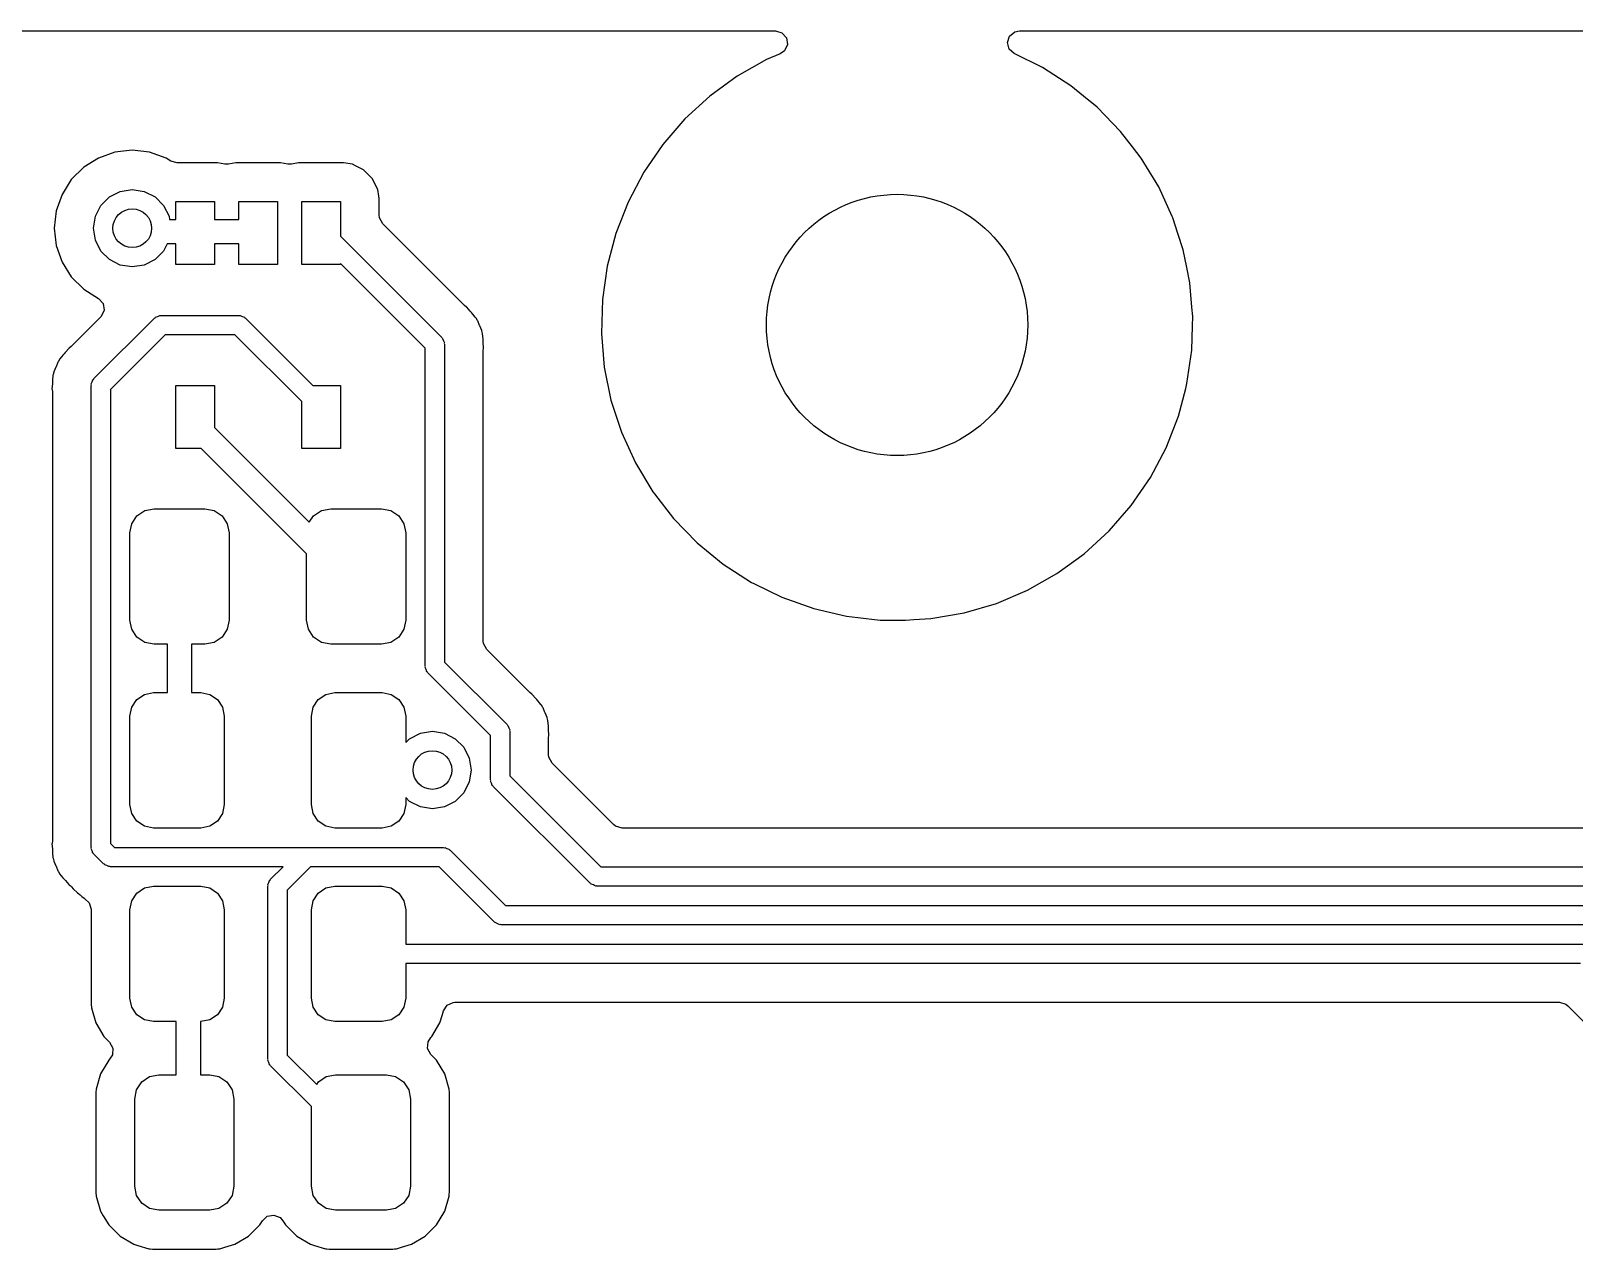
# Model space of a CAD drawing. Extents: x 0.71 to 7.56, y -5.16 to -0.79.
# Drawn here: x 1.852 to 2.48, y -2.877 to -2.38 of the extents above; entities that cross this region are included whole.
import ezdxf

# ---------------------------------------------------------------- set-up
doc = ezdxf.new("R2010")
doc.units = 0
doc.header["$MEASUREMENT"] = 0
doc.layers.add('BLACK', color=7, linetype='CONTINUOUS')

msp = doc.modelspace()

# ---------------------------------------------------------------- linework, layer by layer
at = {"layer": 'BLACK', "linetype": 'CONTINUOUS'}
for p, q in [((1.84386, -2.38033), (2.15527, -2.38033)), ((2.15527, -2.38033), (2.15791, -2.38111)), ((2.15791, -2.38111), (2.15971, -2.38319)), ((2.15971, -2.38319), (2.1601, -2.38591)), ((2.24965, -2.38508), (2.2505, -2.38246)), ((2.2505, -2.38246), (2.25263, -2.38072)), ((2.25263, -2.38072), (2.25453, -2.38033)), ((2.25453, -2.38033), (3.45448, -2.38033)), ((2.15717, -2.38971), (2.15165, -2.39205)), ((2.15896, -2.38841), (2.15717, -2.38971)), ((2.1601, -2.38591), (2.15896, -2.38841)), ((2.25035, -2.38774), (2.24965, -2.38508)), ((2.25237, -2.3896), (2.25035, -2.38774)), ((2.26388, -2.39525), (2.25237, -2.3896)), ((2.15165, -2.39205), (2.13969, -2.3988)), ((2.15165, -2.39205), (2.15165, -2.39205)), ((2.27543, -2.40268), (2.26388, -2.39525)), ((2.13969, -2.3988), (2.12858, -2.40687)), ((2.13969, -2.3988), (2.13969, -2.3988)), ((2.28056, -2.40687), (2.27543, -2.40268)), ((2.27543, -2.40268), (2.27543, -2.40268)), ((2.27543, -2.40268), (2.27543, -2.40268)), ((2.27543, -2.40268), (2.27543, -2.40268)), ((2.12858, -2.40687), (2.11846, -2.41616)), ((2.12858, -2.40687), (2.12858, -2.40687)), ((2.28607, -2.41137), (2.28056, -2.40687)), ((2.11846, -2.41616), (2.10946, -2.42654)), ((2.29564, -2.42122), (2.28607, -2.41137)), ((2.3005, -2.42753), (2.29564, -2.42122)), ((2.29564, -2.42122), (2.29564, -2.42122)), ((2.10946, -2.42654), (2.10171, -2.43788)), ((2.30402, -2.4321), (2.3005, -2.42753)), ((1.87994, -2.43208), (1.87393, -2.43586)), ((1.88664, -2.42973), (1.87994, -2.43208)), ((1.8937, -2.42894), (1.88664, -2.42973)), ((1.88664, -2.42973), (1.88664, -2.42973)), ((1.90076, -2.42973), (1.8937, -2.42894)), ((1.8937, -2.42894), (1.8937, -2.42894)), ((1.90746, -2.43208), (1.90076, -2.42973)), ((1.90076, -2.42973), (1.90076, -2.42973)), ((1.90942, -2.43331), (1.90746, -2.43208)), ((1.91202, -2.43406), (1.90942, -2.43331)), ((1.92841, -2.43406), (1.91202, -2.43406)), ((1.93132, -2.43452), (1.92841, -2.43406)), ((1.93285, -2.43452), (1.93132, -2.43452)), ((1.93577, -2.43406), (1.93285, -2.43452)), ((1.954, -2.43406), (1.93577, -2.43406)), ((1.95691, -2.43452), (1.954, -2.43406)), ((1.95844, -2.43452), (1.95691, -2.43452)), ((1.96136, -2.43406), (1.95844, -2.43452)), ((1.97959, -2.43406), (1.96136, -2.43406)), ((1.98328, -2.43464), (1.97959, -2.43406)), ((1.98443, -2.43523), (1.98328, -2.43464)), ((2.31112, -2.44386), (2.30402, -2.4321)), ((2.30402, -2.4321), (2.30402, -2.4321)), ((2.30402, -2.4321), (2.30402, -2.4321)), ((1.8689, -2.44088), (1.86513, -2.44689)), ((1.87393, -2.43586), (1.8689, -2.44088)), ((1.98773, -2.43691), (1.98443, -2.43523)), ((1.99126, -2.44044), (1.98773, -2.43691)), ((1.98773, -2.43691), (1.98773, -2.43691)), ((1.98773, -2.43691), (1.98773, -2.43691)), ((1.99353, -2.44489), (1.99126, -2.44044)), ((1.99126, -2.44044), (1.99126, -2.44044)), ((1.99126, -2.44044), (1.99126, -2.44044)), ((2.10171, -2.43788), (2.0953, -2.45003)), ((2.10171, -2.43788), (2.10171, -2.43788)), ((1.86513, -2.44689), (1.86278, -2.4536)), ((1.88444, -2.44791), (1.88883, -2.44568)), ((1.88883, -2.44568), (1.8937, -2.44491)), ((1.8937, -2.44491), (1.89857, -2.44568)), ((1.89857, -2.44568), (1.90296, -2.44791)), ((1.99396, -2.44761), (1.99353, -2.44489)), ((1.99411, -2.44859), (1.99396, -2.44761)), ((2.31663, -2.45592), (2.31112, -2.44386)), ((2.31112, -2.44386), (2.31112, -2.44386)), ((1.86278, -2.4536), (1.86199, -2.46065)), ((1.86278, -2.4536), (1.86278, -2.4536)), ((1.87872, -2.45579), (1.88096, -2.4514)), ((1.88096, -2.4514), (1.88444, -2.44791)), ((1.90296, -2.44791), (1.90644, -2.4514)), ((1.90644, -2.4514), (1.90868, -2.45579)), ((1.91142, -2.4571), (1.91142, -2.44983)), ((1.91142, -2.44983), (1.92717, -2.44983)), ((1.92717, -2.44983), (1.92717, -2.4571)), ((1.93701, -2.4571), (1.93701, -2.44983)), ((1.93701, -2.44983), (1.95276, -2.44983)), ((1.95276, -2.44983), (1.95276, -2.47542)), ((1.9626, -2.47542), (1.9626, -2.44983)), ((1.9626, -2.44983), (1.97835, -2.44983)), ((1.97835, -2.44983), (1.97835, -2.46392)), ((1.99411, -2.45537), (1.99411, -2.44859)), ((2.0953, -2.45003), (2.09032, -2.46283)), ((2.0953, -2.45003), (2.0953, -2.45003)), ((1.87795, -2.46065), (1.87872, -2.45579)), ((1.90868, -2.45579), (1.90889, -2.4571)), ((1.90889, -2.4571), (1.91142, -2.4571)), ((1.92717, -2.4571), (1.92913, -2.4571)), ((1.92913, -2.4571), (1.93701, -2.4571)), ((1.99423, -2.4564), (1.99411, -2.45537)), ((1.99554, -2.45882), (1.99423, -2.4564)), ((2.0288, -2.49207), (1.99554, -2.45882)), ((2.31682, -2.45636), (2.31663, -2.45592)), ((2.31893, -2.46283), (2.31682, -2.45636)), ((1.86199, -2.46065), (1.86199, -2.46065)), ((1.86199, -2.46065), (1.86278, -2.46771)), ((1.87872, -2.46552), (1.87795, -2.46065)), ((1.88096, -2.46991), (1.87872, -2.46552)), ((1.97835, -2.46392), (2.01952, -2.50509)), ((2.09032, -2.46283), (2.08683, -2.47611)), ((2.32107, -2.46942), (2.31893, -2.46283)), ((1.86278, -2.46771), (1.86278, -2.46771)), ((1.86278, -2.46771), (1.86513, -2.47441)), ((1.88444, -2.47339), (1.88096, -2.46991)), ((1.90644, -2.46991), (1.90296, -2.47339)), ((1.90795, -2.46694), (1.90644, -2.46991)), ((1.91142, -2.46694), (1.90795, -2.46694)), ((1.91142, -2.47542), (1.91142, -2.46694)), ((1.92913, -2.46694), (1.92717, -2.46694)), ((1.92717, -2.46694), (1.92717, -2.47542)), ((1.93701, -2.46694), (1.92913, -2.46694)), ((1.93701, -2.47542), (1.93701, -2.46694)), ((2.32253, -2.47663), (2.32107, -2.46942)), ((2.32107, -2.46942), (2.32107, -2.46942)), ((1.86513, -2.47441), (1.8689, -2.48043)), ((1.88883, -2.47563), (1.88444, -2.47339)), ((1.8937, -2.4764), (1.88883, -2.47563)), ((1.89857, -2.47563), (1.8937, -2.4764)), ((1.90296, -2.47339), (1.89857, -2.47563)), ((1.92717, -2.47542), (1.91142, -2.47542)), ((1.95276, -2.47542), (1.93701, -2.47542)), ((1.97835, -2.47542), (1.9626, -2.47542)), ((2.0128, -2.5095), (1.97835, -2.47506)), ((1.97835, -2.47506), (1.97835, -2.47542)), ((2.08683, -2.47611), (2.08487, -2.48971)), ((2.32379, -2.48288), (2.32253, -2.47663)), ((1.8689, -2.48043), (1.87393, -2.48545)), ((2.32464, -2.49273), (2.32379, -2.48288)), ((1.87393, -2.48545), (1.87998, -2.48925)), ((1.87998, -2.48925), (1.8818, -2.49131)), ((1.8818, -2.49131), (1.88222, -2.49403)), ((2.08487, -2.48971), (2.08448, -2.50343)), ((2.08487, -2.48971), (2.08487, -2.48971)), ((1.88083, -2.49684), (1.86884, -2.50883)), ((1.87812, -2.52185), (1.90273, -2.49724)), ((1.8811, -2.49654), (1.88083, -2.49684)), ((1.88222, -2.49403), (1.8811, -2.49654)), ((1.90273, -2.49724), (1.90301, -2.4971)), ((1.90301, -2.4971), (1.9032, -2.49684)), ((1.9032, -2.49684), (1.90407, -2.49655)), ((1.90407, -2.49655), (1.9049, -2.49614)), ((1.9049, -2.49614), (1.90521, -2.49618)), ((1.90521, -2.49618), (1.90551, -2.49609)), ((1.90551, -2.49609), (1.93701, -2.49609)), ((1.93701, -2.49609), (1.93731, -2.49618)), ((1.93731, -2.49618), (1.93762, -2.49614)), ((1.93762, -2.49614), (1.93845, -2.49655)), ((1.93845, -2.49655), (1.93932, -2.49684)), ((1.93932, -2.49684), (1.93951, -2.4971)), ((1.93951, -2.4971), (1.93979, -2.49724)), ((1.93979, -2.49724), (1.96718, -2.52463)), ((2.02961, -2.49273), (2.0288, -2.49207)), ((2.02977, -2.49283), (2.02961, -2.49273)), ((2.03111, -2.49437), (2.02977, -2.49283)), ((2.02977, -2.49283), (2.02977, -2.49283)), ((2.03122, -2.4945), (2.03111, -2.49437)), ((2.03166, -2.49494), (2.03122, -2.4945)), ((2.03203, -2.49543), (2.03166, -2.49494)), ((2.03166, -2.49494), (2.03166, -2.49494)), ((2.03166, -2.49494), (2.03166, -2.49494)), ((2.03214, -2.49557), (2.03203, -2.49543)), ((2.03318, -2.49677), (2.03214, -2.49557)), ((2.03348, -2.49711), (2.03318, -2.49677)), ((2.03356, -2.49728), (2.03348, -2.49711)), ((2.03409, -2.49818), (2.03356, -2.49728)), ((2.32497, -2.49656), (2.32464, -2.49273)), ((2.32486, -2.50033), (2.32497, -2.49657)), ((2.32497, -2.49657), (2.32497, -2.49656)), ((1.90714, -2.50396), (1.88484, -2.52626)), ((1.93538, -2.50396), (1.90714, -2.50396)), ((1.9626, -2.53118), (1.93538, -2.50396)), ((2.0342, -2.49833), (2.03409, -2.49818)), ((2.03492, -2.50025), (2.0342, -2.49833)), ((2.03498, -2.50041), (2.03492, -2.50025)), ((2.03583, -2.50227), (2.03498, -2.50041)), ((2.03586, -2.50245), (2.03583, -2.50227)), ((2.03612, -2.50346), (2.03586, -2.50245)), ((2.03618, -2.50364), (2.03612, -2.50346)), ((2.03633, -2.50568), (2.03618, -2.50364)), ((2.08448, -2.50343), (2.08448, -2.50343)), ((2.08448, -2.50343), (2.08565, -2.51712)), ((2.32458, -2.51029), (2.32486, -2.50033)), ((1.86787, -2.50959), (1.86653, -2.51113)), ((1.86803, -2.50948), (1.86787, -2.50958)), ((1.86787, -2.50958), (1.86787, -2.50959)), ((1.86884, -2.50883), (1.86803, -2.50948)), ((2.0128, -2.63878), (2.0128, -2.5095)), ((2.01952, -2.50509), (2.01966, -2.50537)), ((2.01966, -2.50537), (2.01992, -2.50556)), ((2.01992, -2.50556), (2.0202, -2.50644)), ((2.0202, -2.50644), (2.02062, -2.50726)), ((2.02062, -2.50726), (2.02057, -2.50757)), ((2.02057, -2.50757), (2.02067, -2.50787)), ((2.02067, -2.50787), (2.02067, -2.63715)), ((2.03635, -2.50585), (2.03633, -2.50568)), ((2.03644, -2.50646), (2.03635, -2.50585)), ((2.03644, -2.50708), (2.03644, -2.50646)), ((2.03644, -2.50726), (2.03644, -2.50708)), ((2.03659, -2.50929), (2.03644, -2.50726)), ((2.03644, -2.51052), (2.03655, -2.50948)), ((2.03655, -2.50948), (2.03659, -2.50929)), ((2.32262, -2.52389), (2.32458, -2.51029)), ((1.86343, -2.51509), (1.86272, -2.517)), ((1.86355, -2.51494), (1.86343, -2.51509)), ((1.86343, -2.51509), (1.86343, -2.51509)), ((1.86408, -2.51404), (1.86355, -2.51494)), ((1.86416, -2.51387), (1.86408, -2.51404)), ((1.86507, -2.51281), (1.86416, -2.51387)), ((1.86416, -2.51387), (1.86416, -2.51387)), ((1.8655, -2.51232), (1.86507, -2.51281)), ((1.8656, -2.51219), (1.8655, -2.51232)), ((1.86598, -2.51169), (1.8656, -2.51219)), ((1.86641, -2.51126), (1.86598, -2.51169)), ((1.86653, -2.51113), (1.86641, -2.51126)), ((2.03644, -2.6286), (2.03644, -2.51052)), ((1.86129, -2.52261), (1.8612, -2.52322)), ((1.86131, -2.52244), (1.86129, -2.52261)), ((1.86145, -2.5204), (1.86131, -2.52244)), ((1.86152, -2.52022), (1.86145, -2.5204)), ((1.86145, -2.5204), (1.86145, -2.5204)), ((1.86178, -2.51921), (1.86152, -2.52022)), ((1.8618, -2.51902), (1.86178, -2.51921)), ((1.86265, -2.51716), (1.8618, -2.51902)), ((1.8618, -2.51902), (1.8618, -2.51902)), ((1.86272, -2.517), (1.86265, -2.51716)), ((1.87744, -2.52319), (1.87772, -2.52232)), ((1.87772, -2.52232), (1.87798, -2.52213)), ((1.87798, -2.52213), (1.87812, -2.52185)), ((2.08565, -2.51712), (2.08838, -2.53058)), ((1.86119, -2.52401), (1.86105, -2.52605)), ((1.86105, -2.52605), (1.86105, -2.52605)), ((1.86105, -2.52605), (1.86109, -2.52624)), ((1.86109, -2.52624), (1.8612, -2.52727)), ((1.8612, -2.52384), (1.86119, -2.52401)), ((1.8612, -2.52322), (1.8612, -2.52384)), ((1.8612, -2.52727), (1.8612, -2.70996)), ((1.87697, -2.52463), (1.87707, -2.52433)), ((1.87697, -2.7126), (1.87697, -2.52463)), ((1.87702, -2.52401), (1.87744, -2.52319)), ((1.87707, -2.52433), (1.87702, -2.52401)), ((1.88484, -2.52626), (1.88484, -2.71097)), ((1.91142, -2.55022), (1.91142, -2.52463)), ((1.91142, -2.52463), (1.92717, -2.52463)), ((1.92717, -2.52463), (1.92717, -2.54176)), ((1.96718, -2.52463), (1.97835, -2.52463)), ((1.97835, -2.52463), (1.97835, -2.55022)), ((2.31914, -2.53715), (2.32211, -2.52584)), ((2.32211, -2.52584), (2.32262, -2.52389)), ((1.9626, -2.55022), (1.9626, -2.53118)), ((2.08838, -2.53058), (2.08838, -2.53058)), ((2.08838, -2.53058), (2.09263, -2.54364)), ((1.92717, -2.54176), (1.9657, -2.5803)), ((2.31415, -2.54997), (2.31913, -2.53717)), ((2.31913, -2.53717), (2.31914, -2.53715)), ((2.09263, -2.54364), (2.09833, -2.55614)), ((1.92171, -2.55022), (1.91142, -2.55022)), ((1.96457, -2.59308), (1.92171, -2.55022)), ((1.97835, -2.55022), (1.9626, -2.55022)), ((2.30774, -2.56212), (2.31415, -2.54997)), ((2.09833, -2.55614), (2.09833, -2.55614)), ((2.09833, -2.55614), (2.10542, -2.5679)), ((2.29999, -2.57346), (2.30774, -2.56212)), ((2.10542, -2.5679), (2.10542, -2.5679)), ((2.10542, -2.5679), (2.10542, -2.5679)), ((2.10542, -2.5679), (2.10602, -2.56867)), ((2.10602, -2.56867), (2.11381, -2.57878)), ((1.89347, -2.58088), (1.8956, -2.57769)), ((1.8956, -2.57769), (1.89879, -2.57555)), ((1.89879, -2.57555), (1.90256, -2.5748)), ((1.90256, -2.5748), (1.92323, -2.5748)), ((1.92323, -2.5748), (1.92699, -2.57555)), ((1.92699, -2.57555), (1.93019, -2.57769)), ((1.93019, -2.57769), (1.93232, -2.58088)), ((1.9657, -2.5803), (1.96745, -2.57769)), ((1.96745, -2.57769), (1.97064, -2.57555)), ((1.97064, -2.57555), (1.97441, -2.5748)), ((1.97441, -2.5748), (1.99508, -2.5748)), ((1.99508, -2.5748), (1.99885, -2.57555)), ((1.99885, -2.57555), (2.00204, -2.57769)), ((2.00204, -2.57769), (2.00417, -2.58088)), ((2.11381, -2.57878), (2.11381, -2.57878)), ((2.11381, -2.57878), (2.12338, -2.58863)), ((2.29099, -2.58384), (2.29999, -2.57346)), ((1.89272, -2.58465), (1.89347, -2.58088)), ((1.89272, -2.62008), (1.89272, -2.58465)), ((1.93232, -2.58088), (1.93307, -2.58465)), ((1.93307, -2.58465), (1.93307, -2.62008)), ((2.00417, -2.58088), (2.00492, -2.58465)), ((2.00492, -2.58465), (2.00492, -2.62008)), ((2.28087, -2.59313), (2.29099, -2.58384)), ((2.12338, -2.58863), (2.12338, -2.58863)), ((2.12338, -2.58863), (2.12338, -2.58863)), ((2.12338, -2.58863), (2.13402, -2.59732)), ((1.96457, -2.62008), (1.96457, -2.59308)), ((2.13402, -2.59732), (2.13402, -2.59732)), ((2.13402, -2.59732), (2.13402, -2.59732)), ((2.13402, -2.59732), (2.13402, -2.59732)), ((2.13402, -2.59732), (2.14557, -2.60475)), ((2.26976, -2.6012), (2.28087, -2.59313)), ((2.2578, -2.60795), (2.26976, -2.6012)), ((2.14557, -2.60475), (2.14557, -2.60475)), ((2.14557, -2.60475), (2.14557, -2.60475)), ((2.14557, -2.60475), (2.14642, -2.60516)), ((2.14642, -2.60516), (2.1579, -2.61081)), ((2.1579, -2.61081), (2.1579, -2.61081)), ((2.1579, -2.61081), (2.1579, -2.61081)), ((2.1579, -2.61081), (2.17083, -2.61542)), ((2.24515, -2.6133), (2.2578, -2.60795)), ((2.17083, -2.61542), (2.17083, -2.61542)), ((2.17083, -2.61542), (2.17083, -2.61542)), ((2.17083, -2.61542), (2.18421, -2.61853)), ((2.23197, -2.61717), (2.24515, -2.6133)), ((1.89347, -2.62385), (1.89272, -2.62008)), ((1.93307, -2.62008), (1.93232, -2.62385)), ((1.96532, -2.62385), (1.96457, -2.62008)), ((2.00492, -2.62008), (2.00417, -2.62385)), ((2.18421, -2.61853), (2.18421, -2.61853)), ((2.18421, -2.61853), (2.18421, -2.61853)), ((2.18421, -2.61853), (2.18877, -2.61906)), ((2.18877, -2.61906), (2.19786, -2.6201)), ((2.19786, -2.6201), (2.19786, -2.6201)), ((2.19786, -2.6201), (2.20816, -2.6201)), ((2.20816, -2.6201), (2.21158, -2.6199)), ((2.21158, -2.6199), (2.21844, -2.61951)), ((2.21844, -2.61951), (2.23197, -2.61717)), ((1.8956, -2.62704), (1.89347, -2.62385)), ((1.89879, -2.62917), (1.8956, -2.62704)), ((1.90256, -2.62992), (1.89879, -2.62917)), ((1.92699, -2.62917), (1.92323, -2.62992)), ((1.93019, -2.62704), (1.92699, -2.62917)), ((1.93232, -2.62385), (1.93019, -2.62704)), ((1.96745, -2.62704), (1.96532, -2.62385)), ((1.97064, -2.62917), (1.96745, -2.62704)), ((1.97441, -2.62992), (1.97064, -2.62917)), ((1.99885, -2.62917), (1.99508, -2.62992)), ((2.00204, -2.62704), (1.99885, -2.62917)), ((2.00417, -2.62385), (2.00204, -2.62704)), ((2.03655, -2.62963), (2.03644, -2.6286)), ((2.03787, -2.63205), (2.03655, -2.62963)), ((1.90797, -2.62992), (1.90256, -2.62992)), ((1.90797, -2.64961), (1.90797, -2.62992)), ((1.92323, -2.62992), (1.91781, -2.62992)), ((1.91781, -2.62992), (1.91781, -2.64961)), ((1.99508, -2.62992), (1.97441, -2.62992)), ((2.05537, -2.64955), (2.03787, -2.63205)), ((2.01289, -2.63908), (2.0128, -2.63878)), ((2.01284, -2.6394), (2.01289, -2.63908)), ((2.01326, -2.64022), (2.01284, -2.6394)), ((2.01355, -2.64109), (2.01326, -2.64022)), ((2.0138, -2.64128), (2.01355, -2.64109)), ((2.01395, -2.64156), (2.0138, -2.64128)), ((2.03937, -2.66699), (2.01395, -2.64156)), ((2.02067, -2.63715), (2.04609, -2.66257)), ((1.89345, -2.65553), (1.89553, -2.65242)), ((1.89553, -2.65242), (1.89864, -2.65034)), ((1.89864, -2.65034), (1.90231, -2.64961)), ((1.90231, -2.64961), (1.90797, -2.64961)), ((1.91781, -2.64961), (1.92151, -2.64961)), ((1.92151, -2.64961), (1.92518, -2.65034)), ((1.92518, -2.65034), (1.92829, -2.65242)), ((1.92829, -2.65242), (1.93037, -2.65553)), ((1.96727, -2.65553), (1.96935, -2.65242)), ((1.96935, -2.65242), (1.97246, -2.65034)), ((1.97246, -2.65034), (1.97613, -2.64961)), ((1.97613, -2.64961), (1.99532, -2.64961)), ((1.99532, -2.64961), (1.999, -2.65034)), ((1.999, -2.65034), (2.00211, -2.65242)), ((2.00211, -2.65242), (2.00419, -2.65553)), ((2.05618, -2.65021), (2.05537, -2.64955)), ((2.05634, -2.65031), (2.05618, -2.65021)), ((2.05768, -2.65185), (2.05634, -2.65031)), ((2.05634, -2.65031), (2.05634, -2.65031)), ((2.0578, -2.65198), (2.05768, -2.65185)), ((2.05824, -2.65242), (2.0578, -2.65198)), ((2.05861, -2.65291), (2.05824, -2.65242)), ((2.05824, -2.65242), (2.05824, -2.65242)), ((2.05824, -2.65242), (2.05824, -2.65242)), ((2.05872, -2.65305), (2.05861, -2.65291)), ((2.05916, -2.65356), (2.05872, -2.65305)), ((2.06005, -2.65459), (2.05916, -2.65356)), ((2.06013, -2.65476), (2.06005, -2.65459)), ((2.06067, -2.65566), (2.06013, -2.65476)), ((1.89272, -2.6592), (1.89345, -2.65553)), ((1.89272, -2.69513), (1.89272, -2.6592)), ((1.93037, -2.65553), (1.9311, -2.6592)), ((1.9311, -2.6592), (1.9311, -2.69513)), ((1.96654, -2.6592), (1.96727, -2.65553)), ((1.96654, -2.69513), (1.96654, -2.6592)), ((2.00419, -2.65553), (2.00492, -2.6592)), ((2.00492, -2.6592), (2.00492, -2.66993)), ((2.06078, -2.65581), (2.06067, -2.65566)), ((2.06149, -2.65773), (2.06078, -2.65581)), ((2.06156, -2.65789), (2.06149, -2.65773)), ((2.06237, -2.65966), (2.06156, -2.65789)), ((2.06241, -2.65975), (2.06237, -2.65966)), ((2.06244, -2.65993), (2.06241, -2.65975)), ((2.06269, -2.66094), (2.06244, -2.65993)), ((2.06276, -2.66112), (2.06269, -2.66094)), ((2.00649, -2.66836), (2.01088, -2.66613)), ((2.01088, -2.66613), (2.01575, -2.66535)), ((2.01575, -2.66535), (2.02061, -2.66613)), ((2.02061, -2.66613), (2.025, -2.66836)), ((2.03937, -2.68504), (2.03937, -2.66699)), ((2.04609, -2.66257), (2.04624, -2.66285)), ((2.04624, -2.66285), (2.04649, -2.66304)), ((2.04649, -2.66304), (2.04678, -2.66392)), ((2.04678, -2.66392), (2.0472, -2.66474)), ((2.0472, -2.66474), (2.04715, -2.66505)), ((2.04715, -2.66505), (2.04724, -2.66535)), ((2.04724, -2.66535), (2.04724, -2.68341)), ((2.06291, -2.66316), (2.06276, -2.66112)), ((2.06292, -2.66333), (2.06291, -2.66316)), ((2.06301, -2.66394), (2.06292, -2.66333)), ((2.06301, -2.66456), (2.06301, -2.66394)), ((2.06302, -2.66474), (2.06301, -2.66456)), ((2.06301, -2.668), (2.06312, -2.66696)), ((2.06316, -2.66677), (2.06302, -2.66474)), ((2.06312, -2.66696), (2.06316, -2.66677)), ((2.00492, -2.66993), (2.00649, -2.66836)), ((2.025, -2.66836), (2.02849, -2.67185)), ((2.02849, -2.67185), (2.03073, -2.67624)), ((2.06301, -2.67486), (2.06301, -2.668)), ((2.03073, -2.67624), (2.0315, -2.6811)), ((2.06312, -2.67589), (2.06301, -2.67486)), ((2.06444, -2.67831), (2.06312, -2.67589)), ((2.08941, -2.70327), (2.06444, -2.67831)), ((2.03073, -2.68597), (2.02849, -2.69036)), ((2.0315, -2.6811), (2.03073, -2.68597)), ((2.03947, -2.68534), (2.03937, -2.68504)), ((2.03942, -2.68566), (2.03947, -2.68534)), ((2.03984, -2.68648), (2.03942, -2.68566)), ((2.04724, -2.68341), (2.08431, -2.72047)), ((2.00649, -2.69384), (2.00492, -2.69227)), ((2.00492, -2.69227), (2.00492, -2.69513)), ((2.02849, -2.69036), (2.025, -2.69384)), ((2.04012, -2.68735), (2.03984, -2.68648)), ((2.04038, -2.68754), (2.04012, -2.68735)), ((2.04052, -2.68782), (2.04038, -2.68754)), ((2.07989, -2.72719), (2.04052, -2.68782)), ((1.89345, -2.6988), (1.89272, -2.69513)), ((1.9311, -2.69513), (1.93037, -2.6988)), ((1.96727, -2.6988), (1.96654, -2.69513)), ((2.00492, -2.69513), (2.00419, -2.6988)), ((2.01088, -2.69608), (2.00649, -2.69384)), ((2.01575, -2.69685), (2.01088, -2.69608)), ((2.02061, -2.69608), (2.01575, -2.69685)), ((2.025, -2.69384), (2.02061, -2.69608)), ((1.89553, -2.70191), (1.89345, -2.6988)), ((1.89864, -2.70399), (1.89553, -2.70191)), ((1.90231, -2.70472), (1.89864, -2.70399)), ((1.92151, -2.70472), (1.90231, -2.70472)), ((1.92518, -2.70399), (1.92151, -2.70472)), ((1.92829, -2.70191), (1.92518, -2.70399)), ((1.93037, -2.6988), (1.92829, -2.70191)), ((1.96935, -2.70191), (1.96727, -2.6988)), ((1.97246, -2.70399), (1.96935, -2.70191)), ((1.97613, -2.70472), (1.97246, -2.70399)), ((1.99532, -2.70472), (1.97613, -2.70472)), ((1.999, -2.70399), (1.99532, -2.70472)), ((2.00211, -2.70191), (1.999, -2.70399)), ((2.00419, -2.6988), (2.00211, -2.70191)), ((2.09022, -2.70393), (2.08941, -2.70327)), ((2.09286, -2.7047), (2.09022, -2.70393)), ((2.49465, -2.7047), (2.09286, -2.7047)), ((1.86109, -2.71099), (1.86105, -2.71118)), ((1.86105, -2.71118), (1.86105, -2.71118)), ((1.86105, -2.71118), (1.86105, -2.71118)), ((1.86105, -2.71118), (1.86119, -2.71322)), ((1.8612, -2.70996), (1.86109, -2.71099)), ((1.88484, -2.71097), (1.88647, -2.7126)), ((1.86119, -2.71322), (1.8612, -2.71339)), ((1.8612, -2.71339), (1.8612, -2.71401)), ((1.8612, -2.71401), (1.86129, -2.71462)), ((1.86129, -2.71462), (1.86131, -2.71479)), ((1.86131, -2.71479), (1.86145, -2.71683)), ((1.86145, -2.71683), (1.86152, -2.71701)), ((1.86152, -2.71701), (1.86178, -2.71802)), ((1.87707, -2.7129), (1.87697, -2.7126)), ((1.87702, -2.71321), (1.87707, -2.7129)), ((1.87744, -2.71404), (1.87702, -2.71321)), ((1.87772, -2.71491), (1.87744, -2.71404)), ((1.87798, -2.7151), (1.87772, -2.71491)), ((1.87812, -2.71538), (1.87798, -2.7151)), ((1.88206, -2.71932), (1.87812, -2.71538)), ((1.88647, -2.7126), (1.96457, -2.7126)), ((1.96457, -2.7126), (2.02018, -2.7126)), ((2.02018, -2.7126), (2.02048, -2.7127)), ((2.02048, -2.7127), (2.02079, -2.71265)), ((2.02079, -2.71265), (2.02161, -2.71307)), ((2.02161, -2.71307), (2.02249, -2.71335)), ((2.02249, -2.71335), (2.02268, -2.71361)), ((2.02268, -2.71361), (2.02296, -2.71375)), ((2.02296, -2.71375), (2.04543, -2.73622)), ((1.86178, -2.71802), (1.8618, -2.71821)), ((1.8618, -2.71821), (1.8618, -2.71821)), ((1.8618, -2.71821), (1.86265, -2.72006)), ((1.86265, -2.72006), (1.86272, -2.72023)), ((1.86272, -2.72023), (1.86343, -2.72214)), ((1.86343, -2.72214), (1.86355, -2.72229)), ((1.86355, -2.72229), (1.86408, -2.72319)), ((1.86408, -2.72319), (1.86416, -2.72336)), ((1.86416, -2.72336), (1.86416, -2.72336)), ((1.86416, -2.72336), (1.86416, -2.72336)), ((1.86416, -2.72336), (1.8655, -2.7249)), ((1.88234, -2.71946), (1.88206, -2.71932)), ((1.88253, -2.71972), (1.88234, -2.71946)), ((1.88341, -2.72001), (1.88253, -2.71972)), ((1.88423, -2.72042), (1.88341, -2.72001)), ((1.88454, -2.72037), (1.88423, -2.72042)), ((1.88484, -2.72047), (1.88454, -2.72037)), ((1.95506, -2.72047), (1.88484, -2.72047)), ((1.94997, -2.72556), (1.95506, -2.72047)), ((1.9662, -2.72047), (1.95669, -2.72998)), ((2.01855, -2.72047), (1.9662, -2.72047)), ((2.04102, -2.74294), (2.01855, -2.72047)), ((2.08431, -2.72047), (2.4973, -2.72047)), ((1.8655, -2.7249), (1.8656, -2.72504)), ((1.8656, -2.72504), (1.86598, -2.72553)), ((1.86598, -2.72553), (1.86598, -2.72554)), ((1.86598, -2.72554), (1.86641, -2.72597)), ((1.86641, -2.72597), (1.86653, -2.7261)), ((1.86653, -2.7261), (1.86787, -2.72764)), ((1.86787, -2.72764), (1.86787, -2.72764)), ((1.86787, -2.72764), (1.86803, -2.72775)), ((1.86803, -2.72775), (1.86884, -2.7284)), ((1.86884, -2.7284), (1.86904, -2.7286)), ((1.86904, -2.7286), (1.86969, -2.72941)), ((1.86969, -2.72941), (1.8698, -2.72957)), ((1.8698, -2.72957), (1.8698, -2.72957)), ((1.8698, -2.72957), (1.8698, -2.72957)), ((1.8698, -2.72957), (1.87134, -2.73091)), ((1.89553, -2.73116), (1.89864, -2.72908)), ((1.89864, -2.72908), (1.90231, -2.72835)), ((1.90231, -2.72835), (1.92151, -2.72835)), ((1.92151, -2.72835), (1.92518, -2.72908)), ((1.92518, -2.72908), (1.92829, -2.73116)), ((1.94882, -2.72835), (1.94892, -2.72804)), ((1.94882, -2.79872), (1.94882, -2.72835)), ((1.94887, -2.72773), (1.94929, -2.72691)), ((1.94892, -2.72804), (1.94887, -2.72773)), ((1.94929, -2.72691), (1.94957, -2.72603)), ((1.94957, -2.72603), (1.94983, -2.72585)), ((1.94983, -2.72585), (1.94997, -2.72556)), ((1.95669, -2.72998), (1.95669, -2.79709)), ((1.96935, -2.73116), (1.97246, -2.72908)), ((1.97246, -2.72908), (1.97613, -2.72835)), ((1.97613, -2.72835), (1.99532, -2.72835)), ((1.99532, -2.72835), (1.999, -2.72908)), ((1.999, -2.72908), (2.00211, -2.73116)), ((2.08018, -2.72734), (2.07989, -2.72719)), ((2.08036, -2.72759), (2.08018, -2.72734)), ((2.08124, -2.72788), (2.08036, -2.72759)), ((2.08206, -2.7283), (2.08124, -2.72788)), ((2.08238, -2.72825), (2.08206, -2.7283)), ((2.08268, -2.72835), (2.08238, -2.72825)), ((2.49567, -2.72835), (2.08268, -2.72835)), ((1.87134, -2.73091), (1.87147, -2.73103)), ((1.87147, -2.73103), (1.87191, -2.73147)), ((1.87191, -2.73147), (1.87191, -2.73147)), ((1.87191, -2.73147), (1.8724, -2.73184)), ((1.8724, -2.73184), (1.87254, -2.73195)), ((1.87254, -2.73195), (1.87319, -2.73251)), ((1.87319, -2.73251), (1.87408, -2.73328)), ((1.87408, -2.73328), (1.87409, -2.73329)), ((1.87409, -2.73329), (1.87411, -2.7333)), ((1.87411, -2.7333), (1.87437, -2.73347)), ((1.87437, -2.73347), (1.87435, -2.73351)), ((1.87435, -2.73351), (1.87617, -2.73509)), ((1.87617, -2.73509), (1.87695, -2.73773)), ((1.89272, -2.73794), (1.89345, -2.73427)), ((1.89345, -2.73427), (1.89553, -2.73116)), ((1.92829, -2.73116), (1.93037, -2.73427)), ((1.93037, -2.73427), (1.9311, -2.73794)), ((1.96654, -2.73794), (1.96727, -2.73427)), ((1.96727, -2.73427), (1.96935, -2.73116)), ((2.00211, -2.73116), (2.00419, -2.73427)), ((2.00419, -2.73427), (2.00492, -2.73794)), ((2.04543, -2.73622), (2.49077, -2.73622)), ((1.87695, -2.73773), (1.87695, -2.77643)), ((1.89272, -2.77387), (1.89272, -2.73794)), ((1.9311, -2.73794), (1.9311, -2.77387)), ((1.96654, -2.77387), (1.96654, -2.73794)), ((2.00492, -2.73794), (2.00492, -2.75197)), ((2.0413, -2.74309), (2.04102, -2.74294)), ((2.04149, -2.74334), (2.0413, -2.74309)), ((2.04236, -2.74363), (2.04149, -2.74334)), ((2.04318, -2.74405), (2.04236, -2.74363)), ((2.0435, -2.744), (2.04318, -2.74405)), ((2.0438, -2.74409), (2.0435, -2.744)), ((2.48914, -2.74409), (2.0438, -2.74409)), ((2.00492, -2.75197), (2.48425, -2.75197)), ((2.48262, -2.75984), (2.00492, -2.75984)), ((2.00492, -2.75984), (2.00492, -2.77387)), ((1.89345, -2.77754), (1.89272, -2.77387)), ((1.9311, -2.77387), (1.93037, -2.77754)), ((1.96727, -2.77754), (1.96654, -2.77387)), ((2.00492, -2.77387), (2.00419, -2.77754)), ((1.87695, -2.77643), (1.87706, -2.77787)), ((1.87706, -2.77787), (1.87706, -2.77787)), ((1.87706, -2.77787), (1.87885, -2.78402)), ((1.89553, -2.78065), (1.89345, -2.77754)), ((1.93037, -2.77754), (1.92829, -2.78065)), ((1.96935, -2.78065), (1.96727, -2.77754)), ((2.00419, -2.77754), (2.00211, -2.78065)), ((2.0198, -2.78054), (2.02021, -2.77913)), ((2.02021, -2.77913), (2.02169, -2.77681)), ((2.02169, -2.77681), (2.02419, -2.77566)), ((2.02419, -2.77566), (2.0249, -2.77561)), ((2.0249, -2.77561), (2.47407, -2.77561)), ((2.47407, -2.77561), (2.47671, -2.77639)), ((2.47671, -2.77639), (2.47752, -2.77704)), ((2.47752, -2.77704), (2.60231, -2.90183)), ((1.87885, -2.78402), (1.87885, -2.78402)), ((1.87885, -2.78402), (1.87885, -2.78402)), ((1.87885, -2.78402), (1.88211, -2.78954)), ((1.89864, -2.78273), (1.89553, -2.78065)), ((1.90231, -2.78346), (1.89864, -2.78273)), ((1.91161, -2.78346), (1.90231, -2.78346)), ((1.91161, -2.80512), (1.91161, -2.78346)), ((1.92151, -2.78346), (1.92146, -2.78346)), ((1.92146, -2.78346), (1.92146, -2.80512)), ((1.92518, -2.78273), (1.92151, -2.78346)), ((1.92829, -2.78065), (1.92518, -2.78273)), ((1.97246, -2.78273), (1.96935, -2.78065)), ((1.97613, -2.78346), (1.97246, -2.78273)), ((1.99532, -2.78346), (1.97613, -2.78346)), ((1.999, -2.78273), (1.99532, -2.78346)), ((2.00211, -2.78065), (1.999, -2.78273)), ((2.01553, -2.78954), (2.01879, -2.78402)), ((2.01879, -2.78402), (2.0198, -2.78054)), ((1.88211, -2.78954), (1.88211, -2.78954)), ((1.88211, -2.78954), (1.88211, -2.78954)), ((1.88211, -2.78954), (1.88447, -2.7919)), ((1.88447, -2.7919), (1.88579, -2.79431)), ((2.01382, -2.79442), (2.01401, -2.79167)), ((2.01401, -2.79167), (2.01514, -2.78993)), ((2.01514, -2.78993), (2.01553, -2.78954)), ((1.88413, -2.79914), (1.88084, -2.80471)), ((1.88447, -2.7988), (1.88413, -2.79914)), ((1.88413, -2.79914), (1.88413, -2.79914)), ((1.88559, -2.79705), (1.88447, -2.7988)), ((1.88579, -2.79431), (1.88559, -2.79705)), ((1.94892, -2.79902), (1.94882, -2.79872)), ((1.94887, -2.79934), (1.94892, -2.79902)), ((1.95669, -2.79709), (1.96869, -2.80909)), ((2.01514, -2.79683), (2.01382, -2.79442)), ((2.01744, -2.79914), (2.01514, -2.79683)), ((2.02074, -2.80471), (2.01744, -2.79914)), ((2.01744, -2.79914), (2.01744, -2.79914)), ((2.01744, -2.79914), (2.01744, -2.79914)), ((1.88084, -2.80471), (1.87903, -2.81092)), ((1.88084, -2.80471), (1.88084, -2.80471)), ((1.90076, -2.80587), (1.90453, -2.80512)), ((1.90453, -2.80512), (1.91161, -2.80512)), ((1.92146, -2.80512), (1.9252, -2.80512)), ((1.9252, -2.80512), (1.92896, -2.80587)), ((1.94929, -2.80016), (1.94887, -2.79934)), ((1.94957, -2.80103), (1.94929, -2.80016)), ((1.94983, -2.80122), (1.94957, -2.80103)), ((1.94997, -2.8015), (1.94983, -2.80122)), ((1.96654, -2.81807), (1.94997, -2.8015)), ((1.97261, -2.80587), (1.97638, -2.80512)), ((1.97638, -2.80512), (1.99705, -2.80512)), ((1.99705, -2.80512), (2.00081, -2.80587)), ((2.02254, -2.81092), (2.02074, -2.80471)), ((2.02074, -2.80471), (2.02074, -2.80471)), ((2.02074, -2.80471), (2.02074, -2.80471)), ((1.87903, -2.81092), (1.87892, -2.81237)), ((1.87903, -2.81092), (1.87903, -2.81092)), ((1.89469, -2.81496), (1.89543, -2.81119)), ((1.89543, -2.81119), (1.89757, -2.808)), ((1.89757, -2.808), (1.90076, -2.80587)), ((1.92896, -2.80587), (1.93216, -2.808)), ((1.93216, -2.808), (1.93429, -2.81119)), ((1.93429, -2.81119), (1.93504, -2.81496)), ((1.96869, -2.80909), (1.96942, -2.808)), ((1.96942, -2.808), (1.97261, -2.80587)), ((2.00081, -2.80587), (2.00401, -2.808)), ((2.00401, -2.808), (2.00614, -2.81119)), ((2.00614, -2.81119), (2.00689, -2.81496)), ((2.02266, -2.81237), (2.02254, -2.81092)), ((2.02254, -2.81092), (2.02254, -2.81092)), ((1.87892, -2.81237), (1.87892, -2.85298)), ((1.89469, -2.85039), (1.89469, -2.81496)), ((1.93504, -2.81496), (1.93504, -2.85039)), ((2.00689, -2.81496), (2.00689, -2.85039)), ((2.02266, -2.85298), (2.02266, -2.81237)), ((1.96654, -2.85039), (1.96654, -2.81807)), ((1.87892, -2.85298), (1.87903, -2.85443)), ((1.87903, -2.85443), (1.87903, -2.85443)), ((1.87903, -2.85443), (1.88084, -2.86065)), ((1.89543, -2.85416), (1.89469, -2.85039)), ((1.89757, -2.85735), (1.89543, -2.85416)), ((1.93429, -2.85416), (1.93216, -2.85735)), ((1.93504, -2.85039), (1.93429, -2.85416)), ((1.96728, -2.85416), (1.96654, -2.85039)), ((1.96942, -2.85735), (1.96728, -2.85416)), ((2.00614, -2.85416), (2.00401, -2.85735)), ((2.00689, -2.85039), (2.00614, -2.85416)), ((2.02074, -2.86065), (2.02254, -2.85443)), ((2.02254, -2.85443), (2.02262, -2.85352)), ((2.02262, -2.85352), (2.02266, -2.85298)), ((1.88084, -2.86065), (1.88084, -2.86065)), ((1.88084, -2.86065), (1.88084, -2.86065)), ((1.88084, -2.86065), (1.8819, -2.86244)), ((1.90076, -2.85949), (1.89757, -2.85735)), ((1.90453, -2.86024), (1.90076, -2.85949)), ((1.9252, -2.86024), (1.90453, -2.86024)), ((1.92896, -2.85949), (1.9252, -2.86024)), ((1.93216, -2.85735), (1.92896, -2.85949)), ((1.97261, -2.85949), (1.96942, -2.85735)), ((1.97638, -2.86024), (1.97261, -2.85949)), ((1.99705, -2.86024), (1.97638, -2.86024)), ((2.00081, -2.85949), (1.99705, -2.86024)), ((2.00401, -2.85735), (2.00081, -2.85949)), ((2.01744, -2.86622), (2.02074, -2.86065)), ((1.8819, -2.86244), (1.88413, -2.86622)), ((1.88413, -2.86622), (1.88413, -2.86622)), ((1.88413, -2.86622), (1.88871, -2.87079)), ((1.94102, -2.87079), (1.94559, -2.86622)), ((1.94559, -2.86622), (1.94659, -2.86454)), ((1.94659, -2.86454), (1.9486, -2.86266)), ((1.9486, -2.86266), (1.9513, -2.86217)), ((1.9513, -2.86217), (1.95385, -2.86322)), ((1.95385, -2.86322), (1.95499, -2.86454)), ((1.95499, -2.86454), (1.95598, -2.86622)), ((1.95598, -2.86622), (1.95598, -2.86622)), ((1.95598, -2.86622), (1.96056, -2.87079)), ((2.01287, -2.87079), (2.01744, -2.86622)), ((1.88871, -2.87079), (1.88871, -2.87079)), ((1.88871, -2.87079), (1.88871, -2.87079)), ((1.88871, -2.87079), (1.89428, -2.87408)), ((1.89428, -2.87408), (1.89591, -2.87456)), ((1.9314, -2.87526), (1.93545, -2.87408)), ((1.93545, -2.87408), (1.94102, -2.87079)), ((1.96056, -2.87079), (1.96056, -2.87079)), ((1.96056, -2.87079), (1.96056, -2.87079)), ((1.96056, -2.87079), (1.96613, -2.87408)), ((1.96613, -2.87408), (1.96776, -2.87456)), ((2.00325, -2.87526), (2.0073, -2.87408)), ((2.0073, -2.87408), (2.01287, -2.87079)), ((1.89591, -2.87456), (1.90049, -2.87589)), ((1.90049, -2.87589), (1.90049, -2.87589)), ((1.90049, -2.87589), (1.90049, -2.87589)), ((1.90049, -2.87589), (1.90097, -2.87593)), ((1.90097, -2.87593), (1.90194, -2.876)), ((1.90194, -2.876), (1.90194, -2.876)), ((1.90194, -2.876), (1.92778, -2.876)), ((1.92778, -2.876), (1.92851, -2.87595)), ((1.92851, -2.87595), (1.92924, -2.87589)), ((1.92924, -2.87589), (1.9314, -2.87526)), ((1.92924, -2.87589), (1.92924, -2.87589)), ((1.92924, -2.87589), (1.92924, -2.87589)), ((1.96776, -2.87456), (1.97234, -2.87589)), ((1.97234, -2.87589), (1.97234, -2.87589)), ((1.97234, -2.87589), (1.97234, -2.87589)), ((1.97234, -2.87589), (1.97282, -2.87593)), ((1.97282, -2.87593), (1.97379, -2.876)), ((1.97379, -2.876), (1.97379, -2.876)), ((1.97379, -2.876), (1.99963, -2.876)), ((1.99963, -2.876), (2.00036, -2.87595)), ((2.00036, -2.87595), (2.00109, -2.87589)), ((2.00109, -2.87589), (2.00325, -2.87526)), ((2.00109, -2.87589), (2.00109, -2.87589)), ((2.00109, -2.87589), (2.00109, -2.87589))]:
    msp.add_line(p, q, dxfattribs=at)
at = {"layer": 'BLACK'}
for centre, radius in [((2.20472, -2.5), 0.05315), ((1.8937, -2.46065), 0.007874), ((2.01575, -2.6811), 0.007874)]:
    msp.add_circle(centre, radius, dxfattribs=at)

doc.saveas('drawing.dxf')
